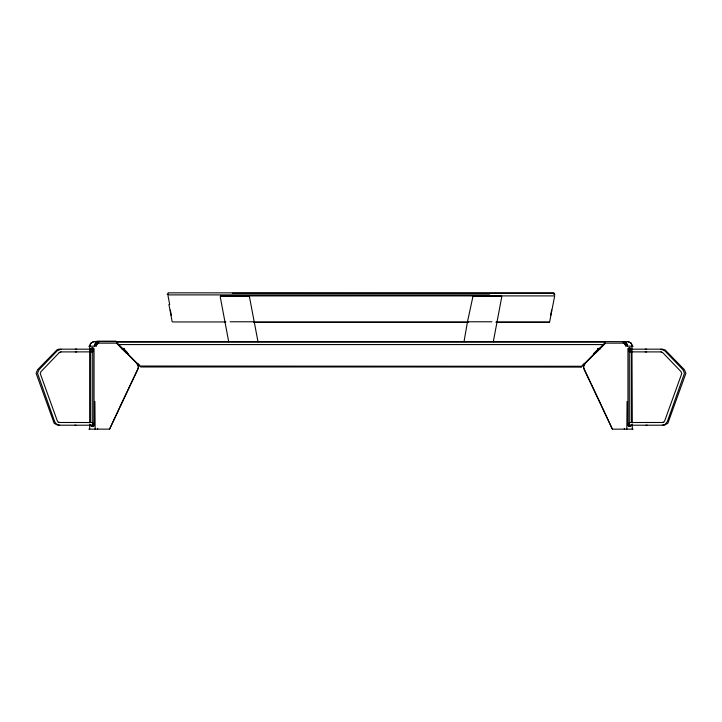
<?xml version="1.0" encoding="UTF-8"?>
<svg xmlns="http://www.w3.org/2000/svg" width="722" height="722" viewBox="0 0 722 722"><rect width="100%" height="100%" fill="white"/><g stroke="black" fill="none" stroke-linecap="round" stroke-linejoin="round"><path stroke-width="1.08" d="M632.301 422.939L631.94 344.475L630.929 342.959L628.528 341.677L605.162 341.587L605.153 343.14L622.572 343.149A2.717 2.374 7.8 0 1 623.059 343.194A2.906 2.644 5.6 0 1 624.025 343.473A3.249 3.068 -2.8 0 1 624.494 343.807L625.451 345.08M626.831 429.157L627.066 401.531M90.773 349.656C89.745 347.12 95.069 347.12 94.05 349.656L94.05 424.662C95.069 427.198 89.745 427.198 90.773 424.662M629.259 426.233L629.259 348.094M631.227 424.662C632.255 427.198 626.931 427.198 627.95 424.662L627.95 349.656C626.931 347.12 632.255 347.12 631.227 349.656M96.27 346.046L88.851 346.271M94.411 346.244L94.42 346.172A4.765 4.72 41.5 0 1 94.6 344.908A4.72 4.684 40.7 0 1 95.936 342.769M90.999 349.944L91.08 349.204L91.216 349.944M91.216 351.127L91.134 351.867L90.999 351.127M630.784 349.944L630.866 349.204L631.001 349.944M631.001 351.127L630.866 351.867L630.784 351.127M89.654 422.939L89.654 346.271L90.449 343.672L92.551 341.939L94.338 341.587L116.793 341.587L116.802 343.14L136.981 363.59A4.883 4.783 60.2 0 1 137.956 369.159L109.573 429.139L88.851 429.157M630.026 425.772L629.927 426.233M473.054 295.975L467.558 321.38L464.011 341.65M96.288 345.811L96.288 345.856A2.608 2.121 -82.9 0 1 96.64 345.008M493.316 341.65L501.727 296.977A0.975 0.921 0 0 0 500.978 295.912L500.978 295.912M75.359 351.903L92.569 351.867L92.66 350.54L92.569 349.204L75.359 349.168M74.664 425.222L92.569 425.186L92.66 423.85L92.569 422.523L74.664 422.487M646.641 349.168L629.431 349.204L629.34 350.54L629.431 351.867L646.641 351.903M647.336 422.487L629.431 422.523L629.34 423.85L629.431 425.186L647.336 425.222M550.633 315.469L551.653 310.036M554.713 295.749L549.559 322.283M89.654 346.271L91.035 342.959L94.338 341.587M96.504 345.08L97.587 343.744A3.231 3.023 0 0 1 97.939 343.51A2.906 2.644 -5.6 0 1 98.896 343.14A2.717 2.365 -7.8 0 1 99.392 343.149L116.802 343.149M92.741 426.233L92.741 348.094M109.564 429.157L123.498 399.149M123.94 398.21L130.592 384.158M131.034 383.22L133.696 377.597M134.139 376.658L137.243 370.097M95.503 343.537L96.595 342.499M61.036 351.903L59.213 352.679L40.964 371.649L40.261 373.59L57.273 420.818L58.202 422.027L59.655 422.487M605.216 343.149L584.973 363.59A4.883 4.783 -60.2 0 0 583.999 369.159L612.391 429.157L633.104 429.157M595.298 353.446L605.343 343.293M593.574 353.699L599.034 348.23M582.925 364.917L584.486 363.356M593.818 354.006L599.305 348.509M59.213 352.679L59.745 352.255M97.434 343.862L97.479 343.825A3.249 3.068 2.8 0 1 97.93 343.501M95.981 342.76L99.275 341.587A4.684 4.684 0 0 0 94.609 346.271M220.824 295.975L249.352 296.291L257.989 341.65M97.019 342.228L99.419 341.587M116.829 341.65L116.829 342.652L140.736 366.966L581.174 366.975L605.171 342.598L605.171 341.65M76.785 349.168L59.601 349.168L56.921 349.908L37.571 369.754L36.1 373.292L54.15 423.272L57.643 425.186L76.099 425.222M58.211 349.358L58.906 349.213M581.174 366.975L581.887 366.262L140.113 366.289L581.174 366.586M228.684 341.65L220.273 296.977A0.975 0.921 0 0 1 221.022 295.912L553.945 295.894M662.345 422.487L663.798 422.027L664.727 420.818L681.739 373.59L681.036 371.649L662.787 352.679L660.964 351.903M473.289 295.903L473.289 295.903A0.975 0.921 0 0 0 472.495 296.643M61.036 349.168L57.255 350.775L39.006 369.754L37.526 373.292L54.719 421.747L56.406 424.094L59.655 425.222M662.345 425.222L665.115 424.428L667.281 421.747L684.474 373.292L682.994 369.754L664.745 350.775L660.964 349.168M627.481 346.271L627.535 346.217A4.765 4.72 -41 0 0 627.355 344.908A4.72 4.684 -40.7 0 0 626.019 342.769L622.68 341.587A4.684 4.684 0 0 1 627.346 346.271M168.055 292.843L553.945 292.888M232.376 293.358L553.945 293.358M168.055 294.892L489.624 294.892M472.648 296.291L501.276 296.029M230.083 321.777L254.505 321.777M467.495 321.777L491.917 321.777M172.946 321.958L225.878 321.958M253.539 321.958L468.461 321.958M496.122 321.958L549.054 321.958M254.658 322.427L467.874 322.427M496.059 322.427L549.054 322.427M96.901 341.163L116.098 341.163M117.614 341.65L604.386 341.65M116.829 342.048L605.171 342.048M118.751 344.575L603.249 344.575M633.104 346.271L625.694 346.046M121.413 348.618L124.256 348.618M597.699 348.618L600.542 348.618M122.117 349.069L124.374 349.069M597.626 349.069L599.883 349.069M645.215 349.168L662.399 349.168L665.079 349.908L684.429 369.754L685.9 373.292L667.85 423.272L664.357 425.186L645.901 425.222M92.569 349.204L92.569 351.867M629.431 349.204L629.431 351.867M628.339 349.656L629.124 349.656M60.729 351.903L76.785 351.903M645.215 351.903L661.271 351.903M58.22 422.487L76.099 422.487M645.901 422.487L663.78 422.487M92.569 422.523L92.569 425.186M629.431 422.523L629.431 425.186M622.535 341.587L624.936 342.228M249.505 296.643A0.975 0.921 0 0 0 248.711 295.903L248.594 295.894M612.391 429.157L598.466 399.149M627.617 341.587L630.929 342.959L632.301 346.271M624.521 343.862L624.377 343.744A3.231 3.023 0 0 0 624.025 343.51M625.36 342.499L626.452 343.537M123.164 348.23L127.099 352.201M122.893 348.509L128.354 353.979M137.712 363.356L139.274 364.917M116.612 343.293L126.657 353.446M584.721 370.097L590.921 383.22M591.363 384.158L598.015 398.21M92.073 426.233L91.974 425.772M168.055 295.894L169.688 304.585M170.347 310.036L171.367 315.469M168.921 304.44L172.179 321.822M94.889 401.531L95.133 429.157M632.301 424.68L632.301 429.157M631.227 350.775L631.227 422.424M624.349 428.381L624.349 429.157M554.713 294.08L554.713 294.747M553.945 293.556L553.945 294.558M168.055 293.556L168.055 294.558M167.287 294.08L167.287 294.747M97.605 428.381L97.605 429.157M90.773 350.775L90.773 422.424M89.654 424.68L89.654 429.157M584.269 369.159A4.883 4.783 -60.2 0 1 583.854 367.733M583.881 366.235A4.883 4.783 -60.2 0 1 585.244 363.599M625.315 345.008A2.608 2.121 82.9 0 1 625.568 345.829M136.711 363.599A4.883 4.783 60.2 0 1 138.073 366.235M138.101 367.733A4.883 4.783 60.2 0 1 137.685 369.159M96.36 345.594A2.554 2.139 -83.3 0 1 96.441 345.306"/></g></svg>
